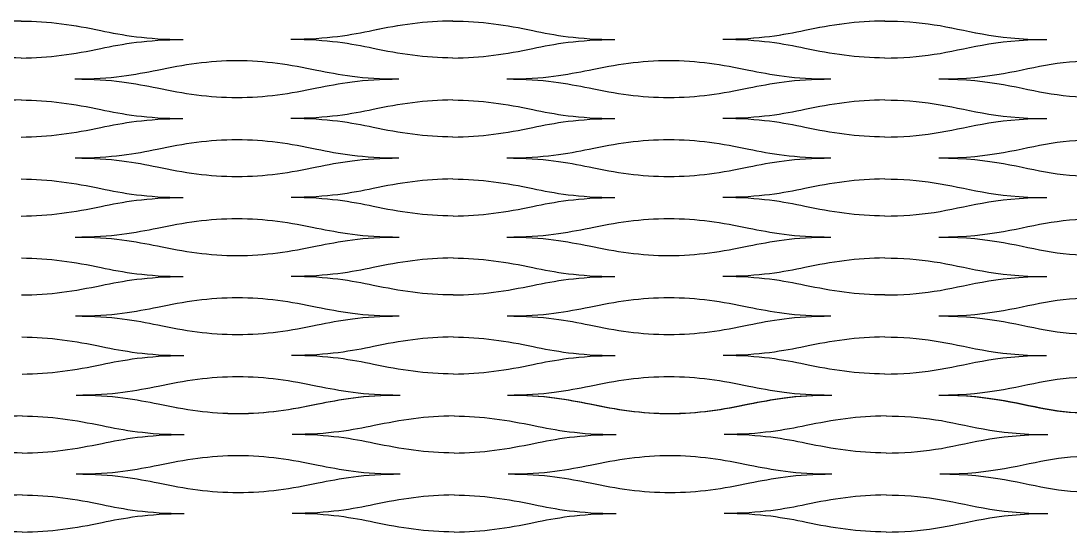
# Model space of a CAD drawing. Header units: millimetres. Extents: x 1 to 583, y -486 to -2.
# Drawn here: x 450.26 to 475.35, y -132.14 to -119.92 of the extents above; entities that cross this region are included whole.
import ezdxf

# ---------------------------------------------------------------- set-up
doc = ezdxf.new("R2010")
doc.units = ezdxf.units.MM
doc.header["$MEASUREMENT"] = 0
doc.layers.add('DEFAULT', color=7, linetype='Continuous')

msp = doc.modelspace()

# ---------------------------------------------------------------- linework, layer by layer
at = {"layer": 'DEFAULT'}
for points, knots in [([(450.265, -119.916), (449.599, -119.916), (448.985, -120.015), (448.356, -120.144), (447.841, -120.251), (447.263, -120.358), (446.392, -120.358)], [0, 0, 0, 0, 1, 1, 1, 2, 2, 2, 2]), ([(450.265, -119.916), (450.931, -119.916), (451.545, -120.015), (452.175, -120.144), (452.69, -120.251), (453.267, -120.358), (454.139, -120.358)], [0, 0, 0, 0, 1, 1, 1, 2, 2, 2, 2]), ([(450.266, -119.915), (450.932, -119.915), (451.547, -120.015), (452.176, -120.144), (452.691, -120.251), (453.269, -120.358), (454.14, -120.358)], [0, 0, 0, 0, 1, 1, 1, 2, 2, 2, 2]), ([(460.594, -119.916), (459.929, -119.916), (459.314, -120.015), (458.685, -120.144), (458.17, -120.251), (457.593, -120.358), (456.721, -120.358)], [0, 0, 0, 0, 1, 1, 1, 2, 2, 2, 2]), ([(460.595, -119.915), (459.929, -119.915), (459.315, -120.015), (458.686, -120.144), (458.171, -120.251), (457.594, -120.358), (456.722, -120.358)], [0, 0, 0, 0, 1, 1, 1, 2, 2, 2, 2]), ([(460.594, -119.916), (461.26, -119.916), (461.875, -120.015), (462.504, -120.144), (463.019, -120.251), (463.596, -120.358), (464.468, -120.358)], [0, 0, 0, 0, 1, 1, 1, 2, 2, 2, 2]), ([(460.595, -119.915), (461.26, -119.915), (461.875, -120.015), (462.504, -120.144), (463.019, -120.251), (463.596, -120.358), (464.468, -120.358)], [0, 0, 0, 0, 1, 1, 1, 2, 2, 2, 2]), ([(470.923, -119.915), (470.257, -119.915), (469.643, -120.015), (469.013, -120.144), (468.498, -120.251), (467.921, -120.358), (467.05, -120.358)], [0, 0, 0, 0, 1, 1, 1, 2, 2, 2, 2]), ([(470.924, -119.916), (470.258, -119.916), (469.644, -120.015), (469.014, -120.144), (468.499, -120.251), (467.922, -120.358), (467.05, -120.358)], [0, 0, 0, 0, 1, 1, 1, 2, 2, 2, 2]), ([(470.923, -119.915), (471.326, -119.915), (471.73, -119.945), (472.106, -120.004), (472.859, -120.122), (473.505, -120.358), (474.796, -120.358)], [0, 0, 0, 0, 1, 1, 1, 2, 2, 2, 2]), ([(470.924, -119.916), (471.327, -119.916), (471.731, -119.945), (472.107, -120.004), (472.861, -120.122), (473.506, -120.358), (474.797, -120.358)], [0, 0, 0, 0, 1, 1, 1, 2, 2, 2, 2]), ([(450.265, -120.801), (449.599, -120.801), (448.985, -120.702), (448.356, -120.572), (447.841, -120.466), (447.263, -120.358), (446.392, -120.358)], [0, 0, 0, 0, 1, 1, 1, 2, 2, 2, 2]), ([(450.265, -120.801), (450.931, -120.801), (451.545, -120.702), (452.175, -120.572), (452.69, -120.466), (453.267, -120.358), (454.139, -120.358)], [0, 0, 0, 0, 1, 1, 1, 2, 2, 2, 2]), ([(460.595, -120.801), (459.929, -120.801), (459.314, -120.702), (458.685, -120.572), (458.17, -120.466), (457.593, -120.358), (456.721, -120.358)], [0, 0, 0, 0, 1, 1, 1, 2, 2, 2, 2]), ([(460.595, -120.801), (461.26, -120.801), (461.875, -120.702), (462.504, -120.572), (463.019, -120.466), (463.596, -120.358), (464.468, -120.358)], [0, 0, 0, 0, 1, 1, 1, 2, 2, 2, 2]), ([(470.924, -120.801), (470.258, -120.801), (469.644, -120.702), (469.014, -120.572), (468.499, -120.466), (467.922, -120.358), (467.05, -120.358)], [0, 0, 0, 0, 1, 1, 1, 2, 2, 2, 2]), ([(470.924, -120.801), (471.327, -120.801), (471.731, -120.772), (472.107, -120.713), (472.861, -120.594), (473.506, -120.358), (474.797, -120.358)], [0, 0, 0, 0, 1, 1, 1, 2, 2, 2, 2]), ([(451.556, -121.303), (452.428, -121.303), (453.005, -121.195), (453.52, -121.089), (454.15, -120.959), (454.764, -120.86), (455.43, -120.86), (456.095, -120.86), (456.71, -120.959), (457.339, -121.089), (457.854, -121.195), (458.432, -121.303), (459.303, -121.303)], [0, 0, 0, 0, 1, 1, 1, 2, 2, 2, 3, 3, 3, 4, 4, 4, 4]), ([(461.886, -121.303), (462.757, -121.303), (463.335, -121.195), (463.85, -121.089), (464.479, -120.959), (465.093, -120.86), (465.759, -120.86), (466.425, -120.86), (467.039, -120.959), (467.669, -121.089), (468.184, -121.195), (468.761, -121.303), (469.633, -121.303)], [0, 0, 0, 0, 1, 1, 1, 2, 2, 2, 3, 3, 3, 4, 4, 4, 4]), ([(472.215, -121.303), (473.506, -121.303), (474.152, -121.067), (474.905, -120.949), (475.658, -120.831), (476.519, -120.831), (477.272, -120.949), (478.025, -121.067), (478.671, -121.303), (479.962, -121.303)], [0, 0, 0, 0, 1, 1, 1, 2, 2, 2, 3, 3, 3, 3]), ([(451.556, -121.303), (452.428, -121.303), (453.006, -121.411), (453.52, -121.517), (454.15, -121.647), (454.764, -121.746), (455.43, -121.746), (456.096, -121.746), (456.71, -121.647), (457.34, -121.517), (457.854, -121.411), (458.432, -121.303), (459.303, -121.303)], [0, 0, 0, 0, 1, 1, 1, 2, 2, 2, 3, 3, 3, 4, 4, 4, 4]), ([(461.886, -121.303), (462.757, -121.303), (463.335, -121.411), (463.85, -121.517), (464.479, -121.647), (465.094, -121.746), (465.759, -121.746), (466.425, -121.746), (467.04, -121.647), (467.669, -121.517), (468.184, -121.411), (468.761, -121.303), (469.633, -121.303)], [0, 0, 0, 0, 1, 1, 1, 2, 2, 2, 3, 3, 3, 4, 4, 4, 4]), ([(472.215, -121.303), (473.506, -121.303), (474.152, -121.539), (474.905, -121.657), (475.658, -121.775), (476.519, -121.775), (477.272, -121.657), (478.025, -121.539), (478.671, -121.303), (479.962, -121.303)], [0, 0, 0, 0, 1, 1, 1, 2, 2, 2, 3, 3, 3, 3]), ([(450.265, -121.805), (449.599, -121.805), (448.984, -121.904), (448.355, -122.034), (447.84, -122.14), (447.263, -122.248), (446.391, -122.248)], [0, 0, 0, 0, 1, 1, 1, 2, 2, 2, 2]), ([(450.266, -121.805), (450.931, -121.805), (451.546, -121.904), (452.175, -122.034), (452.69, -122.14), (453.268, -122.248), (454.139, -122.248)], [0, 0, 0, 0, 1, 1, 1, 2, 2, 2, 2]), ([(460.595, -121.805), (459.929, -121.805), (459.314, -121.904), (458.685, -122.034), (458.171, -122.14), (457.593, -122.248), (456.722, -122.248)], [0, 0, 0, 0, 1, 1, 1, 2, 2, 2, 2]), ([(460.595, -121.805), (461.261, -121.805), (461.875, -121.904), (462.504, -122.034), (463.019, -122.14), (463.597, -122.248), (464.468, -122.248)], [0, 0, 0, 0, 1, 1, 1, 2, 2, 2, 2]), ([(470.924, -121.805), (470.258, -121.805), (469.644, -121.904), (469.014, -122.034), (468.499, -122.14), (467.922, -122.248), (467.05, -122.248)], [0, 0, 0, 0, 1, 1, 1, 2, 2, 2, 2]), ([(470.924, -121.805), (471.327, -121.805), (471.731, -121.834), (472.107, -121.894), (472.861, -122.012), (473.506, -122.248), (474.797, -122.248)], [0, 0, 0, 0, 1, 1, 1, 2, 2, 2, 2]), ([(450.266, -122.691), (450.932, -122.691), (451.546, -122.592), (452.176, -122.462), (452.69, -122.355), (453.268, -122.248), (454.139, -122.248)], [0, 0, 0, 0, 1, 1, 1, 2, 2, 2, 2]), ([(460.595, -122.691), (459.929, -122.691), (459.315, -122.592), (458.686, -122.462), (458.171, -122.355), (457.593, -122.248), (456.722, -122.248)], [0, 0, 0, 0, 1, 1, 1, 2, 2, 2, 2]), ([(460.595, -122.691), (461.261, -122.691), (461.875, -122.592), (462.504, -122.462), (463.019, -122.355), (463.597, -122.248), (464.468, -122.248)], [0, 0, 0, 0, 1, 1, 1, 2, 2, 2, 2]), ([(470.924, -122.691), (470.258, -122.691), (469.644, -122.592), (469.014, -122.462), (468.5, -122.355), (467.922, -122.248), (467.05, -122.248)], [0, 0, 0, 0, 1, 1, 1, 2, 2, 2, 2]), ([(470.924, -122.691), (471.327, -122.691), (471.731, -122.661), (472.107, -122.602), (472.861, -122.484), (473.506, -122.248), (474.797, -122.248)], [0, 0, 0, 0, 1, 1, 1, 2, 2, 2, 2]), ([(451.558, -123.192), (452.429, -123.192), (453.007, -123.085), (453.521, -122.979), (454.15, -122.849), (454.765, -122.75), (455.431, -122.75), (456.096, -122.75), (456.711, -122.849), (457.34, -122.979), (457.855, -123.085), (458.433, -123.192), (459.304, -123.192)], [0, 0, 0, 0, 1, 1, 1, 2, 2, 2, 3, 3, 3, 4, 4, 4, 4]), ([(461.886, -123.192), (462.758, -123.192), (463.335, -123.085), (463.85, -122.979), (464.479, -122.849), (465.094, -122.75), (465.759, -122.75), (466.425, -122.75), (467.04, -122.849), (467.669, -122.979), (468.184, -123.085), (468.761, -123.192), (469.633, -123.192)], [0, 0, 0, 0, 1, 1, 1, 2, 2, 2, 3, 3, 3, 4, 4, 4, 4]), ([(472.215, -123.192), (473.506, -123.192), (474.152, -122.956), (474.905, -122.838), (475.658, -122.72), (476.519, -122.72), (477.272, -122.838), (478.025, -122.956), (478.671, -123.192), (479.962, -123.192)], [0, 0, 0, 0, 1, 1, 1, 2, 2, 2, 3, 3, 3, 3]), ([(451.558, -123.192), (452.429, -123.192), (453.007, -123.3), (453.522, -123.406), (454.151, -123.536), (454.766, -123.635), (455.431, -123.635), (456.097, -123.635), (456.712, -123.536), (457.341, -123.406), (457.855, -123.3), (458.433, -123.192), (459.304, -123.192)], [0, 0, 0, 0, 1, 1, 1, 2, 2, 2, 3, 3, 3, 4, 4, 4, 4]), ([(461.886, -123.192), (462.758, -123.192), (463.335, -123.3), (463.85, -123.406), (464.48, -123.536), (465.094, -123.635), (465.76, -123.635), (466.425, -123.635), (467.04, -123.536), (467.669, -123.406), (468.184, -123.3), (468.761, -123.192), (469.633, -123.192)], [0, 0, 0, 0, 1, 1, 1, 2, 2, 2, 3, 3, 3, 4, 4, 4, 4]), ([(472.215, -123.192), (473.506, -123.192), (474.152, -123.429), (474.905, -123.547), (475.658, -123.665), (476.519, -123.665), (477.272, -123.547), (478.025, -123.429), (478.67, -123.192), (479.962, -123.192)], [0, 0, 0, 0, 1, 1, 1, 2, 2, 2, 3, 3, 3, 3]), ([(450.268, -123.694), (450.933, -123.694), (451.548, -123.793), (452.177, -123.923), (452.692, -124.03), (453.27, -124.137), (454.141, -124.137)], [0, 0, 0, 0, 1, 1, 1, 2, 2, 2, 2]), ([(460.596, -123.694), (459.93, -123.694), (459.316, -123.793), (458.687, -123.923), (458.172, -124.03), (457.595, -124.137), (456.723, -124.137)], [0, 0, 0, 0, 1, 1, 1, 2, 2, 2, 2]), ([(460.596, -123.694), (461.261, -123.694), (461.876, -123.793), (462.505, -123.923), (463.02, -124.03), (463.598, -124.137), (464.469, -124.137)], [0, 0, 0, 0, 1, 1, 1, 2, 2, 2, 2]), ([(470.924, -123.694), (470.258, -123.694), (469.644, -123.793), (469.015, -123.923), (468.5, -124.03), (467.922, -124.137), (467.051, -124.137)], [0, 0, 0, 0, 1, 1, 1, 2, 2, 2, 2]), ([(470.924, -123.694), (471.327, -123.694), (471.731, -123.724), (472.107, -123.783), (472.861, -123.901), (473.506, -124.137), (474.797, -124.137)], [0, 0, 0, 0, 1, 1, 1, 2, 2, 2, 2]), ([(450.269, -124.58), (450.935, -124.58), (451.549, -124.481), (452.178, -124.351), (452.693, -124.245), (453.27, -124.137), (454.141, -124.137)], [0, 0, 0, 0, 1, 1, 1, 2, 2, 2, 2]), ([(460.597, -124.58), (459.931, -124.58), (459.316, -124.481), (458.687, -124.351), (458.172, -124.245), (457.595, -124.137), (456.723, -124.137)], [0, 0, 0, 0, 1, 1, 1, 2, 2, 2, 2]), ([(460.597, -124.58), (461.262, -124.58), (461.877, -124.481), (462.506, -124.351), (463.02, -124.245), (463.598, -124.137), (464.469, -124.137)], [0, 0, 0, 0, 1, 1, 1, 2, 2, 2, 2]), ([(470.924, -124.58), (470.258, -124.58), (469.644, -124.481), (469.015, -124.351), (468.5, -124.245), (467.922, -124.137), (467.051, -124.137)], [0, 0, 0, 0, 1, 1, 1, 2, 2, 2, 2]), ([(470.924, -124.58), (471.327, -124.58), (471.731, -124.551), (472.107, -124.492), (472.861, -124.373), (473.506, -124.137), (474.797, -124.137)], [0, 0, 0, 0, 1, 1, 1, 2, 2, 2, 2]), ([(451.561, -125.082), (452.433, -125.082), (453.01, -124.974), (453.525, -124.868), (454.153, -124.738), (454.767, -124.639), (455.433, -124.639), (456.099, -124.639), (456.713, -124.738), (457.343, -124.868), (457.858, -124.974), (458.435, -125.082), (459.306, -125.082)], [0, 0, 0, 0, 1, 1, 1, 2, 2, 2, 3, 3, 3, 4, 4, 4, 4]), ([(461.888, -125.082), (462.759, -125.082), (463.337, -124.974), (463.851, -124.868), (464.48, -124.738), (465.095, -124.639), (465.76, -124.639), (466.426, -124.639), (467.04, -124.738), (467.67, -124.868), (468.184, -124.974), (468.762, -125.082), (469.633, -125.082)], [0, 0, 0, 0, 1, 1, 1, 2, 2, 2, 3, 3, 3, 4, 4, 4, 4]), ([(472.215, -125.082), (473.506, -125.082), (474.152, -124.846), (474.905, -124.728), (475.658, -124.61), (476.519, -124.61), (477.272, -124.728), (478.025, -124.846), (478.67, -125.082), (479.962, -125.082)], [0, 0, 0, 0, 1, 1, 1, 2, 2, 2, 3, 3, 3, 3]), ([(451.561, -125.082), (452.433, -125.082), (453.011, -125.19), (453.526, -125.296), (454.155, -125.426), (454.77, -125.525), (455.435, -125.525), (456.101, -125.525), (456.715, -125.426), (457.344, -125.296), (457.858, -125.19), (458.435, -125.082), (459.306, -125.082)], [0, 0, 0, 0, 1, 1, 1, 2, 2, 2, 3, 3, 3, 4, 4, 4, 4]), ([(461.888, -125.082), (462.759, -125.082), (463.337, -125.19), (463.852, -125.296), (464.481, -125.426), (465.096, -125.525), (465.761, -125.525), (466.426, -125.525), (467.041, -125.426), (467.67, -125.296), (468.184, -125.19), (468.762, -125.082), (469.633, -125.082)], [0, 0, 0, 0, 1, 1, 1, 2, 2, 2, 3, 3, 3, 4, 4, 4, 4]), ([(472.215, -125.082), (473.506, -125.082), (474.151, -125.318), (474.904, -125.436), (475.657, -125.554), (476.518, -125.554), (477.271, -125.436), (478.024, -125.318), (478.669, -125.082), (479.96, -125.082)], [0, 0, 0, 0, 1, 1, 1, 2, 2, 2, 3, 3, 3, 3]), ([(450.273, -125.584), (450.938, -125.584), (451.553, -125.683), (452.183, -125.813), (452.698, -125.919), (453.275, -126.027), (454.147, -126.027)], [0, 0, 0, 0, 1, 1, 1, 2, 2, 2, 2]), ([(460.598, -125.584), (459.933, -125.584), (459.319, -125.683), (458.69, -125.813), (458.176, -125.919), (457.599, -126.027), (456.728, -126.027)], [0, 0, 0, 0, 1, 1, 1, 2, 2, 2, 2]), ([(460.598, -125.584), (461.264, -125.584), (461.878, -125.683), (462.508, -125.813), (463.023, -125.919), (463.6, -126.027), (464.471, -126.027)], [0, 0, 0, 0, 1, 1, 1, 2, 2, 2, 2]), ([(470.924, -125.584), (470.258, -125.584), (469.644, -125.683), (469.015, -125.813), (468.501, -125.919), (467.924, -126.027), (467.052, -126.027)], [0, 0, 0, 0, 1, 1, 1, 2, 2, 2, 2]), ([(470.924, -125.584), (471.327, -125.584), (471.731, -125.613), (472.107, -125.672), (472.86, -125.79), (473.506, -126.027), (474.796, -126.027)], [0, 0, 0, 0, 1, 1, 1, 2, 2, 2, 2]), ([(450.277, -126.469), (450.942, -126.469), (451.556, -126.37), (452.184, -126.24), (452.699, -126.134), (453.275, -126.027), (454.147, -126.027)], [0, 0, 0, 0, 1, 1, 1, 2, 2, 2, 2]), ([(460.6, -126.469), (459.935, -126.469), (459.321, -126.37), (458.691, -126.24), (458.176, -126.134), (457.599, -126.027), (456.728, -126.027)], [0, 0, 0, 0, 1, 1, 1, 2, 2, 2, 2]), ([(460.6, -126.469), (461.266, -126.469), (461.88, -126.37), (462.508, -126.24), (463.023, -126.134), (463.6, -126.027), (464.471, -126.027)], [0, 0, 0, 0, 1, 1, 1, 2, 2, 2, 2]), ([(470.924, -126.469), (470.259, -126.469), (469.644, -126.37), (469.015, -126.24), (468.501, -126.134), (467.924, -126.027), (467.052, -126.027)], [0, 0, 0, 0, 1, 1, 1, 2, 2, 2, 2]), ([(470.924, -126.469), (471.327, -126.469), (471.731, -126.44), (472.107, -126.381), (472.86, -126.263), (473.506, -126.027), (474.796, -126.027)], [0, 0, 0, 0, 1, 1, 1, 2, 2, 2, 2]), ([(451.57, -126.971), (452.441, -126.971), (453.017, -126.864), (453.531, -126.757), (454.16, -126.628), (454.773, -126.529), (455.439, -126.529), (456.104, -126.528), (456.719, -126.628), (457.348, -126.757), (457.863, -126.864), (458.44, -126.971), (459.311, -126.971)], [0, 0, 0, 0, 1, 1, 1, 2, 2, 2, 3, 3, 3, 4, 4, 4, 4]), ([(461.892, -126.971), (462.763, -126.971), (463.34, -126.864), (463.854, -126.757), (464.483, -126.628), (465.097, -126.529), (465.762, -126.529), (466.427, -126.528), (467.042, -126.628), (467.671, -126.757), (468.185, -126.864), (468.763, -126.971), (469.634, -126.971)], [0, 0, 0, 0, 1, 1, 1, 2, 2, 2, 3, 3, 3, 4, 4, 4, 4]), ([(472.215, -126.971), (473.506, -126.971), (474.151, -126.735), (474.904, -126.617), (475.657, -126.499), (476.518, -126.499), (477.271, -126.617), (478.024, -126.735), (478.669, -126.971), (479.96, -126.971)], [0, 0, 0, 0, 1, 1, 1, 2, 2, 2, 3, 3, 3, 3]), ([(451.57, -126.971), (452.441, -126.971), (453.018, -127.079), (453.534, -127.185), (454.163, -127.315), (454.778, -127.414), (455.443, -127.414), (456.108, -127.414), (456.722, -127.315), (457.35, -127.185), (457.864, -127.079), (458.44, -126.971), (459.311, -126.971)], [0, 0, 0, 0, 1, 1, 1, 2, 2, 2, 3, 3, 3, 4, 4, 4, 4]), ([(461.892, -126.971), (462.763, -126.971), (463.34, -127.079), (463.855, -127.185), (464.484, -127.315), (465.098, -127.414), (465.764, -127.414), (466.429, -127.414), (467.043, -127.315), (467.671, -127.185), (468.186, -127.079), (468.763, -126.971), (469.634, -126.971)], [0, 0, 0, 0, 1, 1, 1, 2, 2, 2, 3, 3, 3, 4, 4, 4, 4]), ([(472.214, -126.971), (473.504, -126.971), (474.15, -127.208), (474.902, -127.326), (475.655, -127.444), (476.515, -127.444), (477.268, -127.326), (478.021, -127.208), (478.666, -126.971), (479.956, -126.971)], [0, 0, 0, 0, 1, 1, 1, 2, 2, 2, 3, 3, 3, 3]), ([(450.284, -127.473), (450.949, -127.473), (451.564, -127.572), (452.193, -127.702), (452.709, -127.808), (453.286, -127.916), (454.157, -127.916)], [0, 0, 0, 0, 1, 1, 1, 2, 2, 2, 2]), ([(460.604, -127.473), (459.939, -127.473), (459.325, -127.572), (458.697, -127.702), (458.183, -127.808), (457.607, -127.916), (456.736, -127.916)], [0, 0, 0, 0, 1, 1, 1, 2, 2, 2, 2]), ([(460.604, -127.473), (461.269, -127.473), (461.883, -127.572), (462.512, -127.702), (463.027, -127.808), (463.604, -127.916), (464.475, -127.916)], [0, 0, 0, 0, 1, 1, 1, 2, 2, 2, 2]), ([(470.924, -127.473), (470.259, -127.473), (469.645, -127.572), (469.016, -127.702), (468.502, -127.808), (467.925, -127.916), (467.055, -127.916)], [0, 0, 0, 0, 1, 1, 1, 2, 2, 2, 2]), ([(470.924, -127.473), (471.327, -127.473), (471.73, -127.503), (472.107, -127.562), (472.859, -127.68), (473.504, -127.916), (474.795, -127.916)], [0, 0, 0, 0, 1, 1, 1, 2, 2, 2, 2]), ([(450.291, -128.359), (450.956, -128.359), (451.569, -128.26), (452.197, -128.13), (452.71, -128.024), (453.286, -127.916), (454.157, -127.916)], [0, 0, 0, 0, 1, 1, 1, 2, 2, 2, 2]), ([(460.608, -128.359), (459.943, -128.359), (459.329, -128.26), (458.699, -128.13), (458.184, -128.024), (457.607, -127.916), (456.736, -127.916)], [0, 0, 0, 0, 1, 1, 1, 2, 2, 2, 2]), ([(460.608, -128.359), (461.273, -128.359), (461.886, -128.26), (462.514, -128.13), (463.028, -128.024), (463.604, -127.916), (464.475, -127.916)], [0, 0, 0, 0, 1, 1, 1, 2, 2, 2, 2]), ([(470.924, -128.359), (470.259, -128.359), (469.645, -128.26), (469.017, -128.13), (468.502, -128.024), (467.925, -127.916), (467.055, -127.916)], [0, 0, 0, 0, 1, 1, 1, 2, 2, 2, 2]), ([(470.924, -128.359), (471.327, -128.359), (471.73, -128.329), (472.107, -128.27), (472.859, -128.152), (473.504, -127.916), (474.795, -127.916)], [0, 0, 0, 0, 1, 1, 1, 2, 2, 2, 2]), ([(451.585, -128.861), (452.455, -128.861), (453.031, -128.753), (453.544, -128.647), (454.172, -128.517), (454.785, -128.418), (455.45, -128.418), (456.115, -128.418), (456.729, -128.517), (457.358, -128.647), (457.873, -128.753), (458.45, -128.861), (459.321, -128.861)], [0, 0, 0, 0, 1, 1, 1, 2, 2, 2, 3, 3, 3, 4, 4, 4, 4]), ([(461.899, -128.861), (462.769, -128.861), (463.346, -128.753), (463.86, -128.647), (464.488, -128.517), (465.101, -128.418), (465.766, -128.418), (466.431, -128.418), (467.045, -128.517), (467.673, -128.647), (468.188, -128.753), (468.764, -128.861), (469.635, -128.861)], [0, 0, 0, 0, 1, 1, 1, 2, 2, 2, 3, 3, 3, 4, 4, 4, 4]), ([(472.214, -128.861), (473.504, -128.861), (474.15, -128.625), (474.902, -128.506), (475.655, -128.388), (476.515, -128.388), (477.268, -128.506), (478.021, -128.625), (478.666, -128.861), (479.956, -128.861)], [0, 0, 0, 0, 1, 1, 1, 2, 2, 2, 3, 3, 3, 3]), ([(451.585, -128.861), (452.455, -128.861), (453.033, -128.968), (453.549, -129.075), (454.179, -129.204), (454.793, -129.303), (455.458, -129.303), (456.122, -129.303), (456.735, -129.204), (457.362, -129.075), (457.875, -128.968), (458.45, -128.861), (459.321, -128.861)], [0, 0, 0, 0, 1, 1, 1, 2, 2, 2, 3, 3, 3, 4, 4, 4, 4]), ([(451.585, -128.861), (452.456, -128.861), (453.034, -128.968), (453.549, -129.075), (454.178, -129.205), (454.793, -129.304), (455.458, -129.304), (456.124, -129.304), (456.739, -129.205), (457.368, -129.075), (457.883, -128.968), (458.46, -128.861), (459.332, -128.861)], [0, 0, 0, 0, 1, 1, 1, 2, 2, 2, 3, 3, 3, 4, 4, 4, 4]), ([(461.899, -128.861), (462.769, -128.861), (463.347, -128.968), (463.861, -129.075), (464.49, -129.204), (465.104, -129.303), (465.768, -129.303), (466.433, -129.303), (467.046, -129.204), (467.674, -129.075), (468.188, -128.968), (468.764, -128.861), (469.635, -128.861)], [0, 0, 0, 0, 1, 1, 1, 2, 2, 2, 3, 3, 3, 4, 4, 4, 4]), ([(461.914, -128.861), (462.786, -128.861), (463.363, -128.968), (463.878, -129.075), (464.507, -129.205), (465.122, -129.304), (465.788, -129.304), (466.453, -129.304), (467.068, -129.205), (467.697, -129.075), (468.212, -128.968), (468.79, -128.861), (469.661, -128.861)], [0, 0, 0, 0, 1, 1, 1, 2, 2, 2, 3, 3, 3, 4, 4, 4, 4]), ([(472.213, -128.861), (473.502, -128.861), (474.147, -129.097), (474.899, -129.215), (475.651, -129.333), (476.511, -129.333), (477.263, -129.215), (478.015, -129.097), (478.659, -128.861), (479.949, -128.861)], [0, 0, 0, 0, 1, 1, 1, 2, 2, 2, 3, 3, 3, 3]), ([(472.244, -128.861), (473.535, -128.861), (474.18, -129.097), (474.934, -129.215), (475.687, -129.333), (476.548, -129.333), (477.301, -129.215), (478.054, -129.097), (478.7, -128.861), (479.991, -128.861)], [0, 0, 0, 0, 1, 1, 1, 2, 2, 2, 3, 3, 3, 3]), ([(450.294, -129.363), (449.628, -129.363), (449.013, -129.462), (448.384, -129.592), (447.869, -129.698), (447.292, -129.806), (446.42, -129.806)], [0, 0, 0, 0, 1, 1, 1, 2, 2, 2, 2]), ([(450.294, -129.363), (450.959, -129.363), (451.574, -129.462), (452.203, -129.592), (452.718, -129.698), (453.296, -129.806), (454.167, -129.806)], [0, 0, 0, 0, 1, 1, 1, 2, 2, 2, 2]), ([(460.623, -129.363), (459.957, -129.363), (459.343, -129.462), (458.714, -129.592), (458.199, -129.698), (457.621, -129.806), (456.75, -129.806)], [0, 0, 0, 0, 1, 1, 1, 2, 2, 2, 2]), ([(460.623, -129.363), (461.289, -129.363), (461.903, -129.462), (462.533, -129.592), (463.048, -129.698), (463.625, -129.806), (464.497, -129.806)], [0, 0, 0, 0, 1, 1, 1, 2, 2, 2, 2]), ([(470.953, -129.363), (470.287, -129.363), (469.672, -129.462), (469.043, -129.592), (468.528, -129.698), (467.951, -129.806), (467.079, -129.806)], [0, 0, 0, 0, 1, 1, 1, 2, 2, 2, 2]), ([(470.953, -129.363), (471.356, -129.363), (471.76, -129.392), (472.136, -129.451), (472.889, -129.569), (473.535, -129.806), (474.826, -129.806)], [0, 0, 0, 0, 1, 1, 1, 2, 2, 2, 2]), ([(450.294, -130.248), (449.628, -130.248), (449.013, -130.149), (448.384, -130.019), (447.869, -129.913), (447.292, -129.806), (446.42, -129.806)], [0, 0, 0, 0, 1, 1, 1, 2, 2, 2, 2]), ([(450.294, -130.248), (450.959, -130.248), (451.574, -130.149), (452.203, -130.019), (452.718, -129.913), (453.296, -129.806), (454.167, -129.806)], [0, 0, 0, 0, 1, 1, 1, 2, 2, 2, 2]), ([(460.623, -130.248), (459.957, -130.248), (459.343, -130.149), (458.714, -130.019), (458.199, -129.913), (457.621, -129.806), (456.75, -129.806)], [0, 0, 0, 0, 1, 1, 1, 2, 2, 2, 2]), ([(460.623, -130.248), (461.289, -130.248), (461.904, -130.149), (462.533, -130.019), (463.048, -129.913), (463.625, -129.806), (464.497, -129.806)], [0, 0, 0, 0, 1, 1, 1, 2, 2, 2, 2]), ([(470.953, -130.248), (470.287, -130.248), (469.672, -130.149), (469.043, -130.019), (468.528, -129.913), (467.951, -129.806), (467.079, -129.806)], [0, 0, 0, 0, 1, 1, 1, 2, 2, 2, 2]), ([(470.953, -130.248), (471.356, -130.248), (471.76, -130.219), (472.136, -130.16), (472.889, -130.042), (473.535, -129.806), (474.826, -129.806)], [0, 0, 0, 0, 1, 1, 1, 2, 2, 2, 2]), ([(451.585, -130.75), (452.457, -130.75), (453.034, -130.643), (453.549, -130.536), (454.178, -130.406), (454.793, -130.307), (455.458, -130.307), (456.124, -130.307), (456.739, -130.406), (457.368, -130.536), (457.883, -130.643), (458.461, -130.75), (459.332, -130.75)], [0, 0, 0, 0, 1, 1, 1, 2, 2, 2, 3, 3, 3, 4, 4, 4, 4]), ([(461.914, -130.75), (462.786, -130.75), (463.363, -130.643), (463.878, -130.536), (464.508, -130.406), (465.122, -130.307), (465.788, -130.307), (466.453, -130.307), (467.068, -130.406), (467.697, -130.536), (468.212, -130.643), (468.79, -130.75), (469.661, -130.75)], [0, 0, 0, 0, 1, 1, 1, 2, 2, 2, 3, 3, 3, 4, 4, 4, 4]), ([(472.244, -130.75), (473.535, -130.75), (474.18, -130.514), (474.934, -130.396), (475.687, -130.278), (476.548, -130.278), (477.301, -130.396), (478.054, -130.514), (478.7, -130.75), (479.991, -130.75)], [0, 0, 0, 0, 1, 1, 1, 2, 2, 2, 3, 3, 3, 3]), ([(451.585, -130.75), (452.457, -130.75), (453.034, -130.858), (453.549, -130.964), (454.178, -131.094), (454.793, -131.193), (455.459, -131.193), (456.124, -131.193), (456.739, -131.094), (457.368, -130.964), (457.883, -130.858), (458.461, -130.75), (459.332, -130.75)], [0, 0, 0, 0, 1, 1, 1, 2, 2, 2, 3, 3, 3, 4, 4, 4, 4]), ([(461.914, -130.75), (462.786, -130.75), (463.363, -130.858), (463.878, -130.964), (464.508, -131.094), (465.122, -131.193), (465.788, -131.193), (466.454, -131.193), (467.068, -131.094), (467.697, -130.964), (468.212, -130.858), (468.79, -130.75), (469.661, -130.75)], [0, 0, 0, 0, 1, 1, 1, 2, 2, 2, 3, 3, 3, 4, 4, 4, 4]), ([(472.244, -130.75), (473.535, -130.75), (474.18, -130.986), (474.934, -131.104), (475.687, -131.223), (476.548, -131.223), (477.301, -131.104), (478.054, -130.986), (478.699, -130.75), (479.991, -130.75)], [0, 0, 0, 0, 1, 1, 1, 2, 2, 2, 3, 3, 3, 3]), ([(450.293, -131.252), (449.627, -131.252), (449.013, -131.351), (448.384, -131.481), (447.869, -131.587), (447.291, -131.695), (446.42, -131.695)], [0, 0, 0, 0, 1, 1, 1, 2, 2, 2, 2]), ([(450.294, -131.252), (450.96, -131.252), (451.575, -131.351), (452.204, -131.481), (452.719, -131.587), (453.296, -131.695), (454.168, -131.695)], [0, 0, 0, 0, 1, 1, 1, 2, 2, 2, 2]), ([(460.623, -131.252), (459.958, -131.252), (459.343, -131.351), (458.714, -131.481), (458.199, -131.587), (457.622, -131.695), (456.75, -131.695)], [0, 0, 0, 0, 1, 1, 1, 2, 2, 2, 2]), ([(460.623, -131.252), (461.289, -131.252), (461.904, -131.351), (462.533, -131.481), (463.048, -131.587), (463.625, -131.695), (464.497, -131.695)], [0, 0, 0, 0, 1, 1, 1, 2, 2, 2, 2]), ([(470.953, -131.252), (470.287, -131.252), (469.672, -131.351), (469.043, -131.481), (468.528, -131.587), (467.951, -131.695), (467.079, -131.695)], [0, 0, 0, 0, 1, 1, 1, 2, 2, 2, 2]), ([(470.953, -131.252), (471.356, -131.252), (471.76, -131.282), (472.136, -131.341), (472.889, -131.459), (473.535, -131.695), (474.826, -131.695)], [0, 0, 0, 0, 1, 1, 1, 2, 2, 2, 2]), ([(450.293, -132.138), (449.627, -132.138), (449.013, -132.039), (448.383, -131.909), (447.868, -131.803), (447.291, -131.695), (446.42, -131.695)], [0, 0, 0, 0, 1, 1, 1, 2, 2, 2, 2]), ([(450.295, -132.138), (450.961, -132.138), (451.575, -132.039), (452.204, -131.909), (452.719, -131.803), (453.296, -131.695), (454.168, -131.695)], [0, 0, 0, 0, 1, 1, 1, 2, 2, 2, 2]), ([(460.624, -132.138), (459.958, -132.138), (459.343, -132.039), (458.714, -131.909), (458.199, -131.803), (457.622, -131.695), (456.75, -131.695)], [0, 0, 0, 0, 1, 1, 1, 2, 2, 2, 2]), ([(460.624, -132.138), (461.289, -132.138), (461.904, -132.039), (462.533, -131.909), (463.048, -131.803), (463.625, -131.695), (464.497, -131.695)], [0, 0, 0, 0, 1, 1, 1, 2, 2, 2, 2]), ([(470.953, -132.138), (470.287, -132.138), (469.672, -132.039), (469.043, -131.909), (468.528, -131.803), (467.951, -131.695), (467.079, -131.695)], [0, 0, 0, 0, 1, 1, 1, 2, 2, 2, 2]), ([(470.953, -132.138), (471.356, -132.138), (471.76, -132.108), (472.136, -132.049), (472.889, -131.931), (473.535, -131.695), (474.826, -131.695)], [0, 0, 0, 0, 1, 1, 1, 2, 2, 2, 2])]:
    msp.add_open_spline(points, degree=3, knots=knots, dxfattribs=at)

doc.saveas('drawing.dxf')
